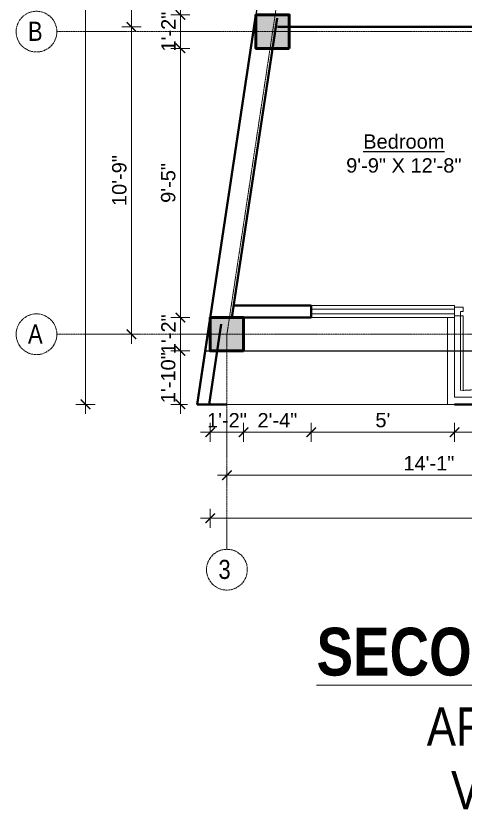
# Model space of a CAD drawing. Header units: inches. Extents: x 135267 to 147066, y -21506 to -19082.
# Drawn here: x 145042.8 to 145231, y -20005.5 to -19668.7 of the extents above; entities that cross this region are included whole.
import ezdxf

# ---------------------------------------------------------------- set-up
doc = ezdxf.new("R2010")
doc.units = ezdxf.units.IN
doc.header["$LTSCALE"] = 0.5
doc.header["$MEASUREMENT"] = 0
doc.header["$PDMODE"] = 66
doc.linetypes.add('CENTER', pattern=[2, 1.25, -0.25, 0.25, -0.25])
doc.linetypes.add('HIDDEN', pattern=[0.375, 0.25, -0.125])
for name, color, linetype, lineweight in [('Annotations-Bold.w', 177, 'Continuous', 13), ('C-COLUMN', 1, 'Continuous', 50), ('DIM', 4, 'Continuous', 5), ('DIM 1-100', 4, 'Continuous', 13), ('Door-Window.w', 4, 'Continuous', 15), ('HACTH', 253, 'Continuous', 9), ('PARAPET', 50, 'Continuous', 13), ('TEXT', 220, 'Continuous', 9), ('Text-100.w', 254, 'Continuous', 9), ('wall', 1, 'Continuous', 40), ('window', 4, 'Continuous', 13)]:
    doc.layers.add(name, color=color, linetype=linetype, lineweight=lineweight)
doc.styles.add('ARAIL', font='ARIALN.TTF')
doc.styles.add('arial', font='arial.ttf')
doc.styles.add('arial.', font='arial.ttf')
doc.styles.get("Standard").update_dxf_attribs({"font": 'arial.ttf'})
doc.dimstyles.new('1 by 96', dxfattribs={"dimtxt": 6, "dimasz": 4, "dimexe": 4, "dimexo": 4, "dimgap": 2, "dimtad": 1, "dimdec": 0, "dimzin": 0, "dimdsep": 46, "dimlunit": 4, "dimtxsty": 'Standard', "dimblk": 'ARCHTICK', "dimcen": 0, "dimdle": 4, "dimadec": 0, "dimazin": 0, "dimtfac": 1, "dimtdec": 0, "dimtix": 1, "dimtofl": 0, "dimtmove": 1, "dimatfit": 3, "dimldrblk": 'ARCHTICK', "dimfxl": 4, "dimfxlon": 1, "dimtolj": 1, "dimtzin": 0, "dimlwd": -1, "dimlwe": -1, "dimarcsym": 0})

# ---------------------------------------------------------------- blocks, each defined once
blk = doc.blocks.new('3-0')
at = {"ltscale": 3}
for p, q in [((11063.05, 10097.68), (11065.97, 10099.9)), ((11065.97, 10099.9), (11066.71, 10098.92)), ((11063.05, 10097.68), (11064.53, 10095.73)), ((11065.99, 10096.84), (11064.53, 10095.73)), ((11065.25, 10097.81), (11066.71, 10098.92)), ((11065.99, 10096.84), (11065.25, 10097.81)), ((11085.5, 10074.13), (11110.32, 10092.96)), ((11111.05, 10091.97), (11110.32, 10092.96)), ((11086.24, 10073.15), (11111.05, 10091.97)), ((11084.04, 10073.02), (11082.57, 10071.91)), ((11084.04, 10073.02), (11084.78, 10072.04)), ((11084.78, 10072.04), (11086.24, 10073.15)), ((11086.24, 10073.15), (11085.5, 10074.13)), ((11087.72, 10071.2), (11086.24, 10073.15)), ((11082.57, 10071.91), (11084.79, 10068.98)), ((11084.79, 10068.98), (11087.72, 10071.2))]:
    blk.add_line(p, q, dxfattribs=at)
at = {"layer": 'Door-Window.w', "color": 9, "linetype": 'HIDDEN', "lineweight": 18}
blk.add_arc((11085.5, 10074.13), 31.16, 37.1906, 127.1465, dxfattribs=at)
blk = doc.blocks.new('_ArchTick')
at = {"color": 0, "linetype": 'ByBlock', "const_width": 0.15}
blk.add_lwpolyline([(-0.5, -0.5), (0.5, 0.5)], dxfattribs=at)
blk = doc.blocks.new('*D208')
at = {"layer": 'Defpoints', "color": 0, "transparency": 16777216}
for p in [(145160.87, -19564.7), (145111.52, -19668.2), (145143.13, -19668.2)]:
    blk.add_point(p, dxfattribs=at)
at = {"layer": 'DIM 1-100', "color": 0, "transparency": 16777216}
for p, q in [((145111.52, -19560.7), (145111.52, -19672.2)), ((145115.52, -19564.7), (145107.52, -19564.7)), ((145115.52, -19668.2), (145107.52, -19668.2))]:
    blk.add_line(p, q, dxfattribs=at)
at = {"layer": 'DIM 1-100', "color": 0, "transparency": 16777216, "xscale": 4, "yscale": 4, "zscale": 4}
for p, rotation in [((145111.52, -19564.7), 90), ((145111.52, -19668.2), 270)]:
    blk.add_blockref('_ArchTick', p, dxfattribs=dict(at, rotation=rotation))
at = {"layer": 'DIM 1-100', "color": 0, "transparency": 16777216, "insert": (145106.45, -19616.45), "char_height": 6, "attachment_point": 5, "rotation": 90}
blk.add_mtext('\\A1;8\'-8"', dxfattribs=at)
blk = doc.blocks.new('*D209')
at = {"layer": 'Defpoints', "color": 0, "transparency": 16777216}
for p in [(145143.13, -19668.2), (145111.52, -19682.2), (145143.13, -19682.2)]:
    blk.add_point(p, dxfattribs=at)
at = {"layer": 'DIM 1-100', "color": 0, "transparency": 16777216}
for p, q in [((145111.52, -19664.2), (145111.52, -19686.2)), ((145115.52, -19668.2), (145107.52, -19668.2)), ((145115.52, -19682.2), (145107.52, -19682.2))]:
    blk.add_line(p, q, dxfattribs=at)
at = {"layer": 'DIM 1-100', "color": 0, "transparency": 16777216, "xscale": 4, "yscale": 4, "zscale": 4}
for p, rotation in [((145111.52, -19668.2), 90), ((145111.52, -19682.2), 270)]:
    blk.add_blockref('_ArchTick', p, dxfattribs=dict(at, rotation=rotation))
at = {"layer": 'DIM 1-100', "color": 0, "transparency": 16777216, "insert": (145106.51, -19675.2), "char_height": 6, "attachment_point": 5, "rotation": 90}
blk.add_mtext('\\A1;1\'-2"', dxfattribs=at)
blk = doc.blocks.new('*D210')
at = {"layer": 'Defpoints', "color": 0, "transparency": 16777216}
for p in [(145143.13, -19682.2), (145111.52, -19794.85), (145138.01, -19794.85)]:
    blk.add_point(p, dxfattribs=at)
at = {"layer": 'DIM 1-100', "color": 0, "transparency": 16777216}
for p, q in [((145111.52, -19678.2), (145111.52, -19798.85)), ((145115.52, -19682.2), (145107.52, -19682.2)), ((145115.52, -19794.85), (145107.52, -19794.85))]:
    blk.add_line(p, q, dxfattribs=at)
at = {"layer": 'DIM 1-100', "color": 0, "transparency": 16777216, "xscale": 4, "yscale": 4, "zscale": 4}
for p, rotation in [((145111.52, -19682.2), 90), ((145111.52, -19794.85), 270)]:
    blk.add_blockref('_ArchTick', p, dxfattribs=dict(at, rotation=rotation))
at = {"layer": 'DIM 1-100', "color": 0, "transparency": 16777216, "insert": (145106.45, -19738.53), "char_height": 6, "attachment_point": 5, "rotation": 90}
blk.add_mtext('\\A1;9\'-5"', dxfattribs=at)
blk = doc.blocks.new('*D215')
at = {"layer": 'Defpoints', "color": 0, "transparency": 16777216}
for p in [(145138.01, -19794.85), (145111.52, -19808.85), (145138.01, -19808.85)]:
    blk.add_point(p, dxfattribs=at)
at = {"layer": 'DIM 1-100', "color": 0, "transparency": 16777216}
for p, q in [((145111.52, -19790.85), (145111.52, -19812.85)), ((145115.52, -19794.85), (145107.52, -19794.85)), ((145115.52, -19808.85), (145107.52, -19808.85))]:
    blk.add_line(p, q, dxfattribs=at)
at = {"layer": 'DIM 1-100', "color": 0, "transparency": 16777216, "xscale": 4, "yscale": 4, "zscale": 4}
for p, rotation in [((145111.52, -19794.85), 90), ((145111.52, -19808.85), 270)]:
    blk.add_blockref('_ArchTick', p, dxfattribs=dict(at, rotation=rotation))
at = {"layer": 'DIM 1-100', "color": 0, "transparency": 16777216, "insert": (145106.51, -19801.85), "char_height": 6, "attachment_point": 5, "rotation": 90}
blk.add_mtext('\\A1;1\'-2"', dxfattribs=at)
blk = doc.blocks.new('*D216')
at = {"layer": 'Defpoints', "color": 0, "transparency": 16777216}
for p in [(145138.01, -19808.85), (145111.52, -19831.18), (145118.52, -19831.18)]:
    blk.add_point(p, dxfattribs=at)
at = {"layer": 'DIM 1-100', "color": 0, "transparency": 16777216}
for p, q in [((145111.52, -19804.85), (145111.52, -19835.18)), ((145115.52, -19808.85), (145107.52, -19808.85)), ((145114.52, -19831.18), (145107.52, -19831.18))]:
    blk.add_line(p, q, dxfattribs=at)
at = {"layer": 'DIM 1-100', "color": 0, "transparency": 16777216, "xscale": 4, "yscale": 4, "zscale": 4}
for p, rotation in [((145111.52, -19808.85), 90), ((145111.52, -19831.18), 270)]:
    blk.add_blockref('_ArchTick', p, dxfattribs=dict(at, rotation=rotation))
at = {"layer": 'DIM 1-100', "color": 0, "transparency": 16777216, "insert": (145106.45, -19820.02), "char_height": 6, "attachment_point": 5, "rotation": 90}
blk.add_mtext('\\A1;1\'-10"', dxfattribs=at)
blk = doc.blocks.new('*D213')
at = {"layer": 'Defpoints', "color": 0, "transparency": 16777216}
for p in [(145167.87, -19557.7), (145091.05, -19673.2), (145155.13, -19673.2)]:
    blk.add_point(p, dxfattribs=at)
at = {"layer": 'DIM 1-100', "color": 0, "transparency": 16777216}
for p, q in [((145091.05, -19553.7), (145091.05, -19677.2)), ((145095.05, -19557.7), (145087.05, -19557.7)), ((145095.05, -19673.2), (145087.05, -19673.2))]:
    blk.add_line(p, q, dxfattribs=at)
at = {"layer": 'DIM 1-100', "color": 0, "transparency": 16777216, "xscale": 4, "yscale": 4, "zscale": 4}
for p, rotation in [((145091.05, -19557.7), 90), ((145091.05, -19673.2), 270)]:
    blk.add_blockref('_ArchTick', p, dxfattribs=dict(at, rotation=rotation))
at = {"layer": 'DIM 1-100', "color": 0, "transparency": 16777216, "insert": (145085.99, -19615.45), "char_height": 6, "attachment_point": 5, "rotation": 90}
blk.add_mtext('\\A1;9\'-8"', dxfattribs=at)
blk = doc.blocks.new('*D214')
at = {"layer": 'Defpoints', "color": 0, "transparency": 16777216}
for p in [(145155.13, -19673.2), (145091.05, -19801.85), (145131.01, -19801.85)]:
    blk.add_point(p, dxfattribs=at)
at = {"layer": 'DIM 1-100', "color": 0, "transparency": 16777216}
for p, q in [((145091.05, -19669.2), (145091.05, -19805.85)), ((145095.05, -19673.2), (145087.05, -19673.2)), ((145095.05, -19801.85), (145087.05, -19801.85))]:
    blk.add_line(p, q, dxfattribs=at)
at = {"layer": 'DIM 1-100', "color": 0, "transparency": 16777216, "xscale": 4, "yscale": 4, "zscale": 4}
for p, rotation in [((145091.05, -19673.2), 90), ((145091.05, -19801.85), 270)]:
    blk.add_blockref('_ArchTick', p, dxfattribs=dict(at, rotation=rotation))
at = {"layer": 'DIM 1-100', "color": 0, "transparency": 16777216, "insert": (145085.99, -19737.53), "char_height": 6, "attachment_point": 5, "rotation": 90}
blk.add_mtext('\\A1;10\'-9"', dxfattribs=at)
blk = doc.blocks.new('*D204')
at = {"layer": 'Defpoints', "color": 0, "transparency": 16777216}
for p in [(145182.54, -19407.17), (145071.8, -19831.18), (145118.52, -19831.18)]:
    blk.add_point(p, dxfattribs=at)
at = {"layer": 'DIM 1-100', "color": 0, "transparency": 16777216}
for p, q in [((145071.8, -19403.17), (145071.8, -19835.18)), ((145075.8, -19407.17), (145067.8, -19407.17)), ((145075.8, -19831.18), (145067.8, -19831.18))]:
    blk.add_line(p, q, dxfattribs=at)
at = {"layer": 'DIM 1-100', "color": 0, "transparency": 16777216, "xscale": 4, "yscale": 4, "zscale": 4}
for p, rotation in [((145071.8, -19407.17), 90), ((145071.8, -19831.18), 270)]:
    blk.add_blockref('_ArchTick', p, dxfattribs=dict(at, rotation=rotation))
at = {"layer": 'DIM 1-100', "color": 0, "transparency": 16777216, "insert": (145066.73, -19619.18), "char_height": 6, "attachment_point": 5, "rotation": 90}
blk.add_mtext('\\A1;35\'-4"', dxfattribs=at)
blk = doc.blocks.new('*D218')
at = {"layer": 'Defpoints', "color": 0, "transparency": 16777216}
for p in [(145124.01, -19808.85), (145425.3, -19808.85), (145124.01, -19878.85)]:
    blk.add_point(p, dxfattribs=at)
at = {"layer": 'DIM 1-100', "color": 0, "transparency": 16777216}
for p, q in [((145124.01, -19874.85), (145124.01, -19882.85)), ((145425.3, -19874.85), (145425.3, -19882.85)), ((145429.3, -19878.85), (145120.01, -19878.85))]:
    blk.add_line(p, q, dxfattribs=at)
at = {"layer": 'DIM 1-100', "color": 0, "transparency": 16777216, "xscale": 4, "yscale": 4, "zscale": 4, "rotation": 180}
blk.add_blockref('_ArchTick', (145124.01, -19878.85), dxfattribs=at)
at = {"layer": 'DIM 1-100', "color": 0, "transparency": 16777216, "xscale": 4, "yscale": 4, "zscale": 4}
blk.add_blockref('_ArchTick', (145425.3, -19878.85), dxfattribs=at)
at = {"layer": 'DIM 1-100', "color": 0, "transparency": 16777216, "insert": (145274.66, -19873.79), "char_height": 6, "attachment_point": 5}
blk.add_mtext('\\A1;25\'-1"', dxfattribs=at)
blk = doc.blocks.new('*D225')
at = {"layer": 'Defpoints', "color": 0, "transparency": 16777216}
for p in [(145226.27, -19789.85), (145262.27, -19789.85), (145226.27, -19842.85)]:
    blk.add_point(p, dxfattribs=at)
at = {"layer": 'DIM 1-100', "color": 0, "transparency": 16777216}
for p, q in [((145226.27, -19838.85), (145226.27, -19846.85)), ((145262.27, -19838.85), (145262.27, -19846.85)), ((145266.27, -19842.85), (145222.27, -19842.85))]:
    blk.add_line(p, q, dxfattribs=at)
at = {"layer": 'DIM 1-100', "color": 0, "transparency": 16777216, "xscale": 4, "yscale": 4, "zscale": 4, "rotation": 180}
blk.add_blockref('_ArchTick', (145226.27, -19842.85), dxfattribs=at)
at = {"layer": 'DIM 1-100', "color": 0, "transparency": 16777216, "xscale": 4, "yscale": 4, "zscale": 4}
blk.add_blockref('_ArchTick', (145262.27, -19842.85), dxfattribs=at)
at = {"layer": 'DIM 1-100', "color": 0, "transparency": 16777216, "insert": (145244.27, -19837.79), "char_height": 6, "attachment_point": 5}
blk.add_mtext("\\A1;3'", dxfattribs=at)
blk = doc.blocks.new('*D226')
at = {"layer": 'Defpoints', "color": 0, "transparency": 16777216}
for p in [(145166.27, -19789.85), (145226.27, -19789.85), (145166.27, -19842.85)]:
    blk.add_point(p, dxfattribs=at)
at = {"layer": 'DIM 1-100', "color": 0, "transparency": 16777216}
for p, q in [((145166.27, -19838.85), (145166.27, -19846.85)), ((145226.27, -19838.85), (145226.27, -19846.85)), ((145230.27, -19842.85), (145162.27, -19842.85))]:
    blk.add_line(p, q, dxfattribs=at)
at = {"layer": 'DIM 1-100', "color": 0, "transparency": 16777216, "xscale": 4, "yscale": 4, "zscale": 4, "rotation": 180}
blk.add_blockref('_ArchTick', (145166.27, -19842.85), dxfattribs=at)
at = {"layer": 'DIM 1-100', "color": 0, "transparency": 16777216, "xscale": 4, "yscale": 4, "zscale": 4}
blk.add_blockref('_ArchTick', (145226.27, -19842.85), dxfattribs=at)
at = {"layer": 'DIM 1-100', "color": 0, "transparency": 16777216, "insert": (145196.27, -19837.8), "char_height": 6, "attachment_point": 5}
blk.add_mtext("\\A1;5'", dxfattribs=at)
blk = doc.blocks.new('*D227')
at = {"layer": 'Defpoints', "color": 0, "transparency": 16777216}
for p in [(145166.27, -19789.85), (145138.01, -19808.85), (145138.01, -19842.85)]:
    blk.add_point(p, dxfattribs=at)
at = {"layer": 'DIM 1-100', "color": 0, "transparency": 16777216}
for p, q in [((145138.01, -19838.85), (145138.01, -19846.85)), ((145166.27, -19838.85), (145166.27, -19846.85)), ((145170.27, -19842.85), (145134.01, -19842.85))]:
    blk.add_line(p, q, dxfattribs=at)
at = {"layer": 'DIM 1-100', "color": 0, "transparency": 16777216, "xscale": 4, "yscale": 4, "zscale": 4, "rotation": 180}
blk.add_blockref('_ArchTick', (145138.01, -19842.85), dxfattribs=at)
at = {"layer": 'DIM 1-100', "color": 0, "transparency": 16777216, "xscale": 4, "yscale": 4, "zscale": 4}
blk.add_blockref('_ArchTick', (145166.27, -19842.85), dxfattribs=at)
at = {"layer": 'DIM 1-100', "color": 0, "transparency": 16777216, "insert": (145152.14, -19837.84), "char_height": 6, "attachment_point": 5}
blk.add_mtext('\\A1;2\'-4"', dxfattribs=at)
blk = doc.blocks.new('*D228')
at = {"layer": 'Defpoints', "color": 0, "transparency": 16777216}
for p in [(145124.01, -19808.85), (145138.01, -19808.85), (145124.01, -19842.85)]:
    blk.add_point(p, dxfattribs=at)
at = {"layer": 'DIM 1-100', "color": 0, "transparency": 16777216}
for p, q in [((145124.01, -19838.85), (145124.01, -19846.85)), ((145138.01, -19838.85), (145138.01, -19846.85)), ((145142.01, -19842.85), (145120.01, -19842.85))]:
    blk.add_line(p, q, dxfattribs=at)
at = {"layer": 'DIM 1-100', "color": 0, "transparency": 16777216, "xscale": 4, "yscale": 4, "zscale": 4, "rotation": 180}
blk.add_blockref('_ArchTick', (145124.01, -19842.85), dxfattribs=at)
at = {"layer": 'DIM 1-100', "color": 0, "transparency": 16777216, "xscale": 4, "yscale": 4, "zscale": 4}
blk.add_blockref('_ArchTick', (145138.01, -19842.85), dxfattribs=at)
at = {"layer": 'DIM 1-100', "color": 0, "transparency": 16777216, "insert": (145131.01, -19837.84), "char_height": 6, "attachment_point": 5}
blk.add_mtext('\\A1;1\'-2"', dxfattribs=at)
blk = doc.blocks.new('*D229')
at = {"layer": 'Defpoints', "color": 0, "transparency": 16777216}
for p in [(145131.01, -19808.85), (145300.07, -19808.85), (145300.07, -19860.85)]:
    blk.add_point(p, dxfattribs=at)
at = {"layer": 'DIM 1-100', "color": 0, "transparency": 16777216}
for p, q in [((145131.01, -19856.85), (145131.01, -19864.85)), ((145300.07, -19856.85), (145300.07, -19864.85)), ((145127.01, -19860.85), (145304.07, -19860.85))]:
    blk.add_line(p, q, dxfattribs=at)
at = {"layer": 'DIM 1-100', "color": 0, "transparency": 16777216, "xscale": 4, "yscale": 4, "zscale": 4, "rotation": 180}
blk.add_blockref('_ArchTick', (145131.01, -19860.85), dxfattribs=at)
at = {"layer": 'DIM 1-100', "color": 0, "transparency": 16777216, "xscale": 4, "yscale": 4, "zscale": 4}
blk.add_blockref('_ArchTick', (145300.07, -19860.85), dxfattribs=at)
at = {"layer": 'DIM 1-100', "color": 0, "transparency": 16777216, "insert": (145215.54, -19855.84), "char_height": 6, "attachment_point": 5}
blk.add_mtext('\\A1;14\'-1"', dxfattribs=at)

msp = doc.modelspace()

# ---------------------------------------------------------------- hatches: boundary and pattern name
at = {"layer": 'C-COLUMN'}
h = msp.add_hatch(color=256, dxfattribs=at)
h.dxf.hatch_style = 1
h.paths.add_polyline_path([(145143.13, -19668.2), (145143.13, -19682.2), (145157.13, -19682.2), (145157.13, -19668.2)])
h = msp.add_hatch(color=256, dxfattribs=at)
h.dxf.hatch_style = 1
h.paths.add_polyline_path([(145124.01, -19794.85), (145124.01, -19808.85), (145138.01, -19808.85), (145138.01, -19794.85)])

# ---------------------------------------------------------------- linework, layer by layer
at = {"layer": 'Annotations-Bold.w', "linetype": 'CENTER', "ltscale": 0.3}
for p, q in [((145059.82, -19675.2), (145506.57, -19675.2)), ((145059.82, -19801.85), (145506.57, -19801.85))]:
    msp.add_line(p, q, dxfattribs=at)
msp.add_lwpolyline([(145189.48, -19331.63), (145189.48, -19414.64), (145167.87, -19557.7), (145150.13, -19675.2), (145131.01, -19801.85), (145131.01, -19891.85)], dxfattribs=at)
at = {"layer": 'Annotations-Bold.w', "linetype": 'CENTER', "ltscale": 1.5}
for centre in [(145051.29, -19675.2), (145051.29, -19801.85), (145131.01, -19900.38)]:
    msp.add_circle(centre, 8.53, dxfattribs=at)
at = {"layer": 'C-COLUMN'}
for points in [[(145157.13, -19682.2), (145157.13, -19668.2), (145143.13, -19668.2), (145143.13, -19682.2)], [(145138.01, -19808.85), (145138.01, -19794.85), (145124.01, -19794.85), (145124.01, -19808.85)]]:
    msp.add_lwpolyline(points, close=True, dxfattribs=at)
at = {"layer": 'Defpoints'}
msp.add_lwpolyline([(145425.3, -19682.2), (145425.3, -19416.75), (145182.54, -19407.17), (145169.1, -19496.16), (145160.87, -19550.7), (145121.89, -19808.85), (145307.07, -19808.85), (145307.07, -19682.2), (145425.3, -19682.2)], dxfattribs=at)
at = {"layer": 'DIM'}
for p, q in [((145166.27, -19791.35), (145226.27, -19791.35)), ((145166.27, -19791.35), (145226.27, -19791.35)), ((145166.27, -19793.35), (145226.27, -19793.35)), ((145166.27, -19793.35), (145226.27, -19793.35))]:
    msp.add_line(p, q, dxfattribs=at)
at = {"layer": 'HACTH', "ltscale": 100}
msp.add_line((145223.27, -19831.18), (145123.58, -19831.18), dxfattribs=at)
at = {"layer": 'PARAPET', "ltscale": 100}
for p, q in [((145223.27, -19794.85), (145223.27, -19831.18)), ((145226.27, -19794.85), (145226.27, -19828.18)), ((145293.07, -19828.18), (145226.27, -19828.18)), ((145296.07, -19831.18), (145223.27, -19831.18))]:
    msp.add_line(p, q, dxfattribs=at)
at = {"layer": 'wall'}
for p, q in [((145118.52, -19831.18), (145143.13, -19668.2)), ((145133.11, -19794.85), (145152.03, -19669.55)), ((145252.07, -19673.2), (145152.23, -19673.2)), ((145166.27, -19789.85), (145133.86, -19789.85)), ((145166.27, -19789.85), (145166.27, -19794.85)), ((145118.52, -19831.18), (145123.7, -19796.85)), ((145166.27, -19794.85), (145135.7, -19794.85)), ((145123.58, -19831.18), (145128.65, -19797.6)), ((145123.58, -19831.18), (145118.52, -19831.18)), ((145131.01, -19831.18), (145118.52, -19831.18)), ((145296.07, -19831.18), (145226.27, -19831.18))]:
    msp.add_line(p, q, dxfattribs=at)
at = {"layer": 'window'}
for p, q in [((145166.27, -19789.85), (145226.27, -19789.85)), ((145166.27, -19789.85), (145226.27, -19789.85)), ((145226.27, -19789.85), (145226.27, -19794.85)), ((145226.27, -19794.85), (145166.27, -19794.85)), ((145226.27, -19794.85), (145166.27, -19794.85))]:
    msp.add_line(p, q, dxfattribs=at)

# ---------------------------------------------------------------- block references
at = {"layer": 'Door-Window.w', "linetype": 'ByBlock', "xscale": 0.9997912369827213, "yscale": 0.9997912369827213, "zscale": 0.9997912369827213, "rotation": 232.8094047884902}
msp.add_blockref('3-0', (143905.71, -4876.76), dxfattribs=at)

# ---------------------------------------------------------------- texts
at = {"layer": 'Annotations-Bold.w', "linetype": 'CENTER', "ltscale": 1.5, "char_height": 8, "attachment_point": 1, "style": 'ARAIL'}
for s, insert in [('B', (145047.75, -19671.07)), ('A', (145047.75, -19797.72)), ('3', (145127.47, -19896.25))]:
    msp.add_mtext_dynamic_manual_height_columns(s, width=6.5393, gutter_width=100, heights=[0], dxfattribs=dict(at, insert=insert))
at = {"layer": 'TEXT', "lineweight": -2, "insert": (145205.06, -19726.23), "char_height": 6, "width": 127.5059, "attachment_point": 5, "style": 'arial.'}
msp.add_mtext('{\\LBedroom\\P}9\'-9" X 12\'-8"', dxfattribs=at)
at = {"layer": 'Text-100.w', "insert": (145295.15, -19924.67), "char_height": 20, "width": 569.1024, "attachment_point": 2, "style": 'arial'}
msp.add_mtext('\\A1;{\\fArial Narrow|b1|i0|c0|p34;\\LSECOND FLOOR PLAN\\P\\fArial Narrow|b0|i0|c0|p34;\\H0.8x;\\lAREA : 617.5 sq. ft.\\PVOID: 32.21 sq.ft}', dxfattribs=at)

# ---------------------------------------------------------------- dimensions: what is measured, and where the dimension line sits
at = {"layer": 'DIM 1-100'}
for base, p1, p2, angle, picture, middle in [((145071.8, -19831.18), (145182.54, -19407.17), (145118.52, -19831.18), 90, '*D204', (145066.73, -19619.18)), ((145091.04926545, -19673.20276262), (145167.8686773, -19557.70276262), (145155.12811279, -19673.20276262), 90, '*D213', (145085.98582752, -19615.45276262)), ((145111.51801545, -19668.20276262), (145160.8686773, -19564.70276262), (145143.12811279, -19668.20276262), 90, '*D208', (145106.45457752, -19616.45276262)), ((145091.05, -19801.85), (145155.13, -19673.2), (145131.01, -19801.85), 90, '*D214', (145085.99, -19737.53)), ((145111.52, -19794.85), (145143.13, -19682.2), (145138.01, -19794.85), 90, '*D210', (145106.45, -19738.53)), ((145138.01, -19842.85), (145166.27, -19789.85), (145138.01, -19808.85), 180, '*D227', (145152.14, -19837.84)), ((145166.27, -19842.85), (145226.27, -19789.85), (145166.27, -19789.85), 180, '*D226', (145196.27, -19837.8)), ((145226.27, -19842.85), (145262.27, -19789.85), (145226.27, -19789.85), 180, '*D225', (145244.27, -19837.79)), ((145124.01, -19878.85), (145425.3, -19808.85), (145124.01, -19808.85), 180, '*D218', (145274.66, -19873.79)), ((145300.07, -19860.85), (145131.01, -19808.85), (145300.07, -19808.85), 180, '*D229', (145215.54, -19855.84))]:
    dim = msp.add_linear_dim(base=base, p1=p1, p2=p2, angle=angle, dimstyle='1 by 96', dxfattribs=at)
    dim.commit()
    dim.dimension.update_dxf_attribs({"geometry": picture, "text_midpoint": middle})
for base, p1, p2, angle, picture, middle in [((145111.52, -19682.2), (145143.13, -19668.2), (145143.13, -19682.2), 90, '*D209', (145111.52, -19675.2)), ((145111.52, -19808.85), (145138.01, -19794.85), (145138.01, -19808.85), 90, '*D215', (145111.52, -19801.85)), ((145111.52, -19831.18), (145138.01, -19808.85), (145118.52, -19831.18), 90, '*D216', (145111.52, -19820.02)), ((145124.01, -19842.85), (145138.01, -19808.85), (145124.01, -19808.85), 180, '*D228', (145131.01, -19842.85))]:
    dim = msp.add_linear_dim(base=base, p1=p1, p2=p2, angle=angle, dimstyle='1 by 96', dxfattribs=at)
    dim.commit()
    dim.dimension.update_dxf_attribs({"geometry": picture, "text_midpoint": middle, "dimtype": 160})

doc.saveas('drawing.dxf')
